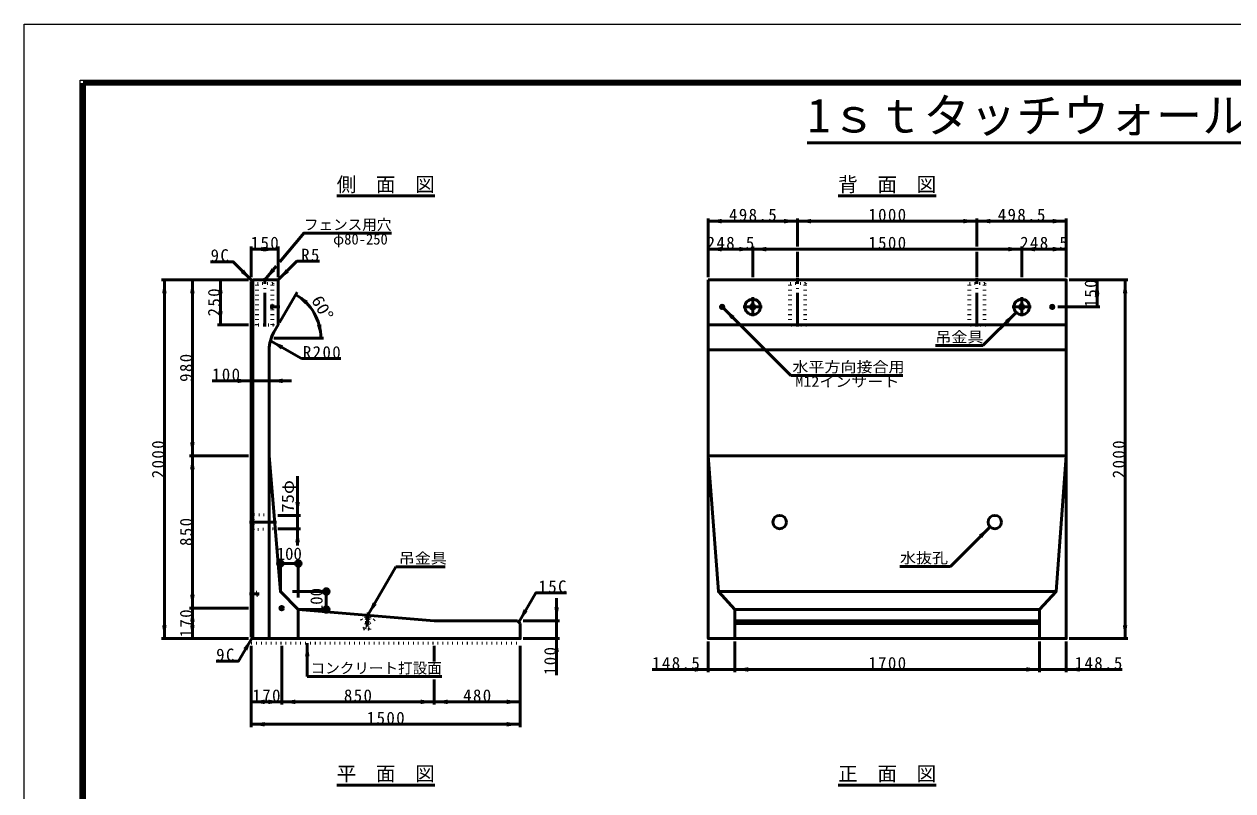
# Model space of a CAD drawing. Units: millimetres, scale not verified. Extents: x -2102 to 2102, y -1485 to 1485.
# Drawn here: x -2102 to 54, y 117 to 1485 of the extents above; entities that cross this region are included whole.
import ezdxf
from ezdxf.enums import TextEntityAlignment as Align

# ---------------------------------------------------------------- set-up
doc = ezdxf.new("R2010")
doc.units = ezdxf.units.MM
doc.header["$LTSCALE"] = 5
doc.linetypes.add('DOTTED', pattern=[1.75, 0.25, -1.5])
doc.linetypes.add('LONG_DASHED_DOTTED', pattern=[15.25, 12, -1.5, 0.25, -1.5])
doc.layers.add('0-0_V-nasSTD', color=7, linetype='Continuous', lineweight=50)
doc.styles.add('ＭＳ ゴシック', font='')
doc.styles.get('ＭＳ ゴシック').set_extended_font_data('MS Gothic')

msp = doc.modelspace()

# ---------------------------------------------------------------- linework, layer by layer
at = {"layer": '0-0_V-nasSTD', "lineweight": 100}
msp.add_line((-1997.5, 1380), (-1997.5, -1380), dxfattribs=at)
at = {"layer": '0-0_V-nasSTD'}
for p, q in [((-705.024, 1273.465), (705.024, 1273.465)), ((-1544.779, 1178.466), (-1369.779, 1178.466)), ((-649.819, 1178.466), (-474.819, 1178.466)), ((-881.839, 1138.466), (-881.839, 1033.466)), ((-881.839, 1133.466), (-722.319, 1133.466)), ((-722.319, 1138.466), (-722.319, 1088.466)), ((-722.319, 1133.466), (-402.319, 1133.466)), ((-402.319, 1138.466), (-402.319, 1088.466)), ((-402.319, 1133.466), (-242.799, 1133.466)), ((-242.799, 1138.466), (-242.799, 1033.466)), ((-1646.065, 1060.898), (-1602.572, 1112.731)), ((-1603.163, 1112.027), (-1447.163, 1112.027)), ((-1697.279, 1088.466), (-1697.279, 1033.466)), ((-1649.279, 1083.466), (-1697.279, 1083.466)), ((-1649.279, 1088.466), (-1649.279, 1033.466)), ((-881.839, 1083.466), (-802.319, 1083.466)), ((-802.319, 1088.466), (-802.319, 1033.466)), ((-802.319, 1083.466), (-322.319, 1083.466)), ((-322.319, 1088.466), (-322.319, 1033.466)), ((-322.319, 1083.466), (-242.799, 1083.466)), ((-722.319, 1078.466), (-722.319, 1033.466)), ((-402.319, 1078.466), (-402.319, 1033.466)), ((-1673.279, 1028.466), (-1652.493, 1053.238)), ((-1702.279, 1028.466), (-1857.279, 1028.466)), ((-1852.279, 1028.466), (-1852.279, 388.466)), ((-1802.279, 1028.466), (-1802.279, 714.866)), ((-1752.279, 1028.466), (-1752.279, 948.466)), ((-1694.399, 1028.466), (-1697.279, 1025.586)), ((-1697.279, 1025.586), (-1697.279, 391.346)), ((-1694.399, 1028.466), (-1694.399, 388.466)), ((-1650.879, 1028.466), (-1694.399, 1028.466)), ((-132.799, 1028.466), (-237.799, 1028.466)), ((-187.799, 1028.466), (-187.799, 980.466)), ((-137.799, 1028.466), (-137.799, 388.466)), ((-1615.605, 1006.792), (-1646.779, 952.796)), ((-854.729, 978.316), (-734.521, 858.108)), ((-332.049, 970.736), (-391.392, 911.393)), ((-182.799, 980.466), (-257.799, 980.466)), ((-1702.279, 948.466), (-1757.279, 948.466)), ((-242.799, 948.466), (-881.839, 948.466)), ((-1663.098, 920.169), (-1607.673, 888.169)), ((-1656.765, 924.519), (-1568.105, 924.519)), ((-391.392, 911.393), (-476.392, 911.393)), ((-1665.279, 903.604), (-1665.279, 388.466)), ((-1607.673, 888.169), (-1537.673, 888.169)), ((-242.799, 903.604), (-881.839, 903.604)), ((-1625.279, 848.466), (-1665.279, 848.466)), ((-734.521, 858.108), (-534.521, 858.108)), ((-1702.279, 714.866), (-1807.279, 714.866)), ((-1802.279, 714.866), (-1802.279, 442.866)), ((-242.799, 714.551), (-881.839, 714.551)), ((-1614.54, 678.466), (-1614.54, 608.466)), ((-1609.54, 608.466), (-1649.54, 608.466)), ((-1614.54, 608.466), (-1614.54, 584.466)), ((-1609.54, 584.466), (-1649.54, 584.466)), ((-1614.54, 584.466), (-1614.54, 554.466)), ((-449.515, 517.27), (-378.804, 587.981)), ((-1606.314, 522.431), (-1652.314, 522.431)), ((-1645.314, 472.431), (-1645.314, 529.431)), ((-1613.314, 462.031), (-1613.314, 529.431)), ((-1489.016, 430.195), (-1439.016, 516.798)), ((-1439.016, 516.798), (-1351.016, 516.798)), ((-539.515, 517.27), (-449.515, 517.27)), ((-1563.314, 479.431), (-1563.314, 433.431)), ((-1623.714, 472.431), (-1556.314, 472.431)), ((-863.583, 472.431), (-261.055, 472.431)), ((-1702.279, 442.866), (-1807.279, 442.866)), ((-1802.279, 442.866), (-1802.279, 388.466)), ((-1370.879, 420.466), (-1613.314, 440.431)), ((-1613.314, 440.431), (-1613.314, 388.466)), ((-1613.314, 440.431), (-1556.314, 440.431)), ((-834.319, 388.466), (-834.319, 440.431)), ((-834.319, 440.431), (-290.319, 440.431)), ((-290.319, 388.466), (-290.319, 440.431)), ((-1370.879, 420.466), (-1222.079, 420.466)), ((-1222.079, 420.466), (-1217.279, 415.666)), ((-1147.279, 420.466), (-1212.279, 420.466)), ((-834.319, 420.466), (-290.319, 420.466)), ((-834.319, 415.666), (-290.319, 415.666)), ((-1702.279, 388.466), (-1857.279, 388.466)), ((-1697.279, 391.346), (-1694.399, 388.466)), ((-1147.279, 388.466), (-1212.279, 388.466)), ((-1152.279, 388.466), (-1152.279, 323.466)), ((-132.799, 388.466), (-237.799, 388.466)), ((-1697.279, 230.626), (-1697.279, 375.626)), ((-1642.879, 270.626), (-1642.879, 375.626)), ((-1597.279, 320.626), (-1597.279, 380.626)), ((-1370.879, 347.626), (-1370.879, 375.626)), ((-1217.279, 230.626), (-1217.279, 375.626)), ((-881.839, 383.466), (-881.839, 328.466)), ((-834.319, 383.466), (-834.319, 328.466)), ((-290.319, 383.466), (-290.319, 328.466)), ((-242.799, 383.466), (-242.799, 328.466)), ((-881.839, 333.466), (-981.839, 333.466)), ((-834.319, 333.466), (-881.839, 333.466)), ((-242.799, 333.466), (-142.799, 333.466)), ((-1597.279, 320.626), (-1357.279, 320.626)), ((-1370.879, 270.626), (-1370.879, 315.626)), ((-1642.879, 275.626), (-1697.279, 275.626)), ((-1370.879, 275.626), (-1642.879, 275.626)), ((-1217.279, 275.626), (-1370.879, 275.626)), ((-1217.279, 235.626), (-1697.279, 235.626)), ((-1544.779, 126.866), (-1369.779, 126.866)), ((-649.819, 126.866), (-474.819, 126.866))]:
    msp.add_line(p, q, dxfattribs=at)
at = {"layer": '0-0_V-nasSTD', "linetype": 'DOTTED'}
for p, q in [((-1690.079, 1028.466), (-1687.679, 1022.066)), ((-1687.679, 948.466), (-1687.679, 1022.066)), ((-1658.879, 1022.066), (-1687.679, 1022.066)), ((-1686.079, 948.466), (-1686.079, 1022.066)), ((-1660.479, 948.466), (-1660.479, 1022.066)), ((-1658.879, 1022.066), (-1656.479, 1028.466)), ((-1658.879, 948.466), (-1658.879, 1022.066)), ((-739.119, 1028.466), (-736.719, 1022.066)), ((-736.719, 948.466), (-736.719, 1022.066)), ((-707.919, 1022.066), (-736.719, 1022.066)), ((-735.119, 948.466), (-735.119, 1022.066)), ((-709.519, 948.466), (-709.519, 1022.066)), ((-707.919, 1022.066), (-705.519, 1028.466)), ((-707.919, 948.466), (-707.919, 1022.066)), ((-419.119, 1028.466), (-416.719, 1022.066)), ((-416.719, 948.466), (-416.719, 1022.066)), ((-387.919, 1022.066), (-416.719, 1022.066)), ((-415.119, 948.466), (-415.119, 1022.066)), ((-389.519, 948.466), (-389.519, 1022.066)), ((-387.919, 1022.066), (-385.519, 1028.466)), ((-387.919, 948.466), (-387.919, 1022.066)), ((-1660.479, 977.266), (-1660.479, 983.666)), ((-1660.479, 983.666), (-1649.279, 983.666)), ((-1649.279, 977.266), (-1660.479, 977.266)), ((-1657.279, 948.466), (-1689.279, 948.466)), ((-1689.279, 947.826), (-1689.279, 948.466)), ((-1657.279, 947.826), (-1689.279, 947.826)), ((-1657.279, 947.826), (-1657.279, 948.466)), ((-706.319, 948.466), (-738.319, 948.466)), ((-738.319, 947.826), (-738.319, 948.466)), ((-706.319, 947.826), (-738.319, 947.826)), ((-709.519, 948.466), (-735.119, 948.466)), ((-706.319, 947.826), (-706.319, 948.466)), ((-386.319, 948.466), (-418.319, 948.466)), ((-418.319, 947.826), (-418.319, 948.466)), ((-386.319, 947.826), (-418.319, 947.826)), ((-389.519, 948.466), (-415.119, 948.466)), ((-389.519, 948.466), (-415.119, 948.466)), ((-386.319, 947.826), (-386.319, 948.466)), ((-1656.517, 608.466), (-1694.079, 610.066)), ((-1694.079, 582.866), (-1697.279, 579.986)), ((-1694.079, 582.866), (-1654.54, 584.466)), ((-1697.279, 471.666), (-1686.079, 471.666)), ((-1686.079, 465.266), (-1697.279, 465.266)), ((-1686.079, 465.266), (-1686.079, 471.666)), ((-1493.265, 427.334), (-1493.449, 425.102)), ((-1493.449, 425.102), (-1491.774, 424)), ((-1493.449, 425.102), (-1485.476, 424.445)), ((-1493.265, 427.334), (-1485.292, 426.677)), ((-1491.774, 424), (-1493.087, 408.054)), ((-1491.774, 424), (-1487.309, 423.633)), ((-1487.309, 423.633), (-1488.622, 407.687)), ((-1487.309, 423.633), (-1485.476, 424.445)), ((-1485.292, 426.677), (-1485.476, 424.445)), ((-1496.567, 406.736), (-1496.646, 405.779)), ((-1496.646, 405.779), (-1485.484, 404.86)), ((-1496.567, 406.736), (-1493.087, 408.054)), ((-1496.567, 406.736), (-1485.405, 405.816)), ((-1493.087, 408.054), (-1488.622, 407.687)), ((-1488.622, 407.687), (-1485.405, 405.816)), ((-1485.405, 405.816), (-1485.484, 404.86)), ((-1697.279, 380.626), (-1217.279, 380.626))]:
    msp.add_line(p, q, dxfattribs=at)
at = {"layer": '0-0_V-nasSTD', "linetype": 'LONG_DASHED_DOTTED'}
for p, q in [((-1673.279, 945.266), (-1673.279, 1031.666)), ((-722.319, 945.266), (-722.319, 1031.666)), ((-402.319, 945.266), (-402.319, 1031.666)), ((-802.319, 997.906), (-802.319, 963.986)), ((-322.319, 997.906), (-322.319, 963.986)), ((-1663.679, 980.466), (-1646.079, 980.466)), ((-861.679, 980.466), (-852.079, 980.466)), ((-856.879, 975.666), (-856.879, 985.266)), ((-819.279, 980.466), (-785.359, 980.466)), ((-339.279, 980.466), (-305.359, 980.466)), ((-272.559, 980.466), (-262.959, 980.466)), ((-267.759, 975.666), (-267.759, 985.266)), ((-1652.479, 596.466), (-1700.479, 596.466)), ((-1682.879, 468.466), (-1700.479, 468.466)), ((-1488.606, 435.178), (-1490.658, 410.262))]:
    msp.add_line(p, q, dxfattribs=at)
at = {"layer": '0-0_V-nasSTD', "lineweight": 18}
for points in [[(-2102.5, -1485), (-2102.5, 1485), (2102.5, 1485), (2102.5, -1485)], [(-2002.5, -1385), (-2002.5, 1385), (2002.5, 1385), (2002.5, -1385)]]:
    msp.add_lwpolyline(points, close=True, dxfattribs=at)
at = {"layer": '0-0_V-nasSTD', "lineweight": 100}
msp.add_lwpolyline([(1997.5, -1380), (1997.5, 1380), (-1997.5, 1380)], dxfattribs=at)
at = {"layer": '0-0_V-nasSTD'}
for points in [[(-1695.839, 1027.026), (-1729.78, 1060.967), (-1769.78, 1060.967)], [(-1649.686, 1027.932), (-1615.745, 1061.874), (-1575.745, 1061.874)], [(-1649.279, 1026.866), (-1649.279, 948.466), (-1656.705, 935.604)], [(-1665.279, 848.466), (-1697.279, 848.466), (-1767.279, 848.466)], [(-1665.279, 714.866), (-1645.314, 472.431), (-1613.314, 440.431)], [(-881.839, 714.551), (-863.583, 472.431), (-834.319, 440.431)], [(-242.799, 714.551), (-261.055, 472.431), (-290.319, 440.431)], [(-1219.679, 418.066), (-1189.679, 470.028), (-1134.679, 470.028)], [(-1152.279, 388.466), (-1152.279, 420.466), (-1152.279, 460.466)], [(-1694.399, 388.466), (-1217.279, 388.466), (-1217.279, 415.666)], [(-1695.839, 389.906), (-1719.839, 348.337), (-1759.839, 348.337)], [(-834.319, 333.466), (-290.319, 333.466), (-242.799, 333.466)]]:
    msp.add_lwpolyline(points, dxfattribs=at)
msp.add_lwpolyline([(-881.839, 1028.466), (-881.839, 388.466), (-242.799, 388.466), (-242.799, 1028.466)], close=True, dxfattribs=at)
at = {"layer": '0-0_V-nasSTD', "linetype": 'DOTTED'}
msp.add_lwpolyline([(-1694.079, 582.866), (-1694.079, 610.066), (-1697.279, 612.946)], dxfattribs=at)
at = {"layer": '0-0_V-nasSTD'}
for centre, radius in [((-802.319, 980.466), 13.76), ((-322.319, 980.466), 13.76), ((-856.879, 980.466), 3.04), ((-856.879, 980.466), 1.92), ((-856.879, 980.466), 1.6), ((-802.319, 980.466), 4), ((-322.319, 980.466), 4), ((-267.759, 980.466), 3.04), ((-267.759, 980.466), 1.92), ((-267.759, 980.466), 1.6), ((-754.319, 596.466), 12), ((-370.319, 596.466), 12), ((-1645.314, 522.431), 5), ((-1613.314, 522.431), 5), ((-1563.314, 472.431), 5), ((-1642.879, 442.866), 3.2), ((-1563.314, 440.431), 5)]:
    msp.add_circle(centre, radius, dxfattribs=at)
for centre, radius, start, end in [((-1650.879, 1026.866), 1.6, 0, 90), ((-1663.105, 924.519), 90, 360, 60), ((-1601.279, 903.604), 64, 150, 180)]:
    msp.add_arc(centre, radius, start, end, dxfattribs=at)
at = {"layer": '0-0_V-nasSTD', "linetype": 'DOTTED'}
msp.add_arc((-1489.016, 430.195), 13.76, 175.29215, 355.29215, dxfattribs=at)
at = {"layer": '0-0_V-nasSTD'}
for points in [[(-881.839, 1133.466), (-857.839, 1133.466), (-857.839, 1137.466)], [(-881.839, 1133.466), (-857.839, 1129.466), (-857.839, 1133.466)], [(-746.319, 1133.466), (-746.319, 1137.466), (-722.319, 1133.466)], [(-746.319, 1129.466), (-746.319, 1133.466), (-722.319, 1133.466)], [(-722.319, 1133.466), (-698.319, 1133.466), (-698.319, 1137.466)], [(-722.319, 1133.466), (-698.319, 1129.466), (-698.319, 1133.466)], [(-426.319, 1133.466), (-426.319, 1137.466), (-402.319, 1133.466)], [(-426.319, 1129.466), (-426.319, 1133.466), (-402.319, 1133.466)], [(-402.319, 1133.466), (-378.319, 1133.466), (-378.319, 1137.466)], [(-402.319, 1133.466), (-378.319, 1129.466), (-378.319, 1133.466)], [(-266.799, 1133.466), (-266.799, 1137.466), (-242.799, 1133.466)], [(-266.799, 1129.466), (-266.799, 1133.466), (-242.799, 1133.466)], [(-1697.279, 1083.466), (-1673.279, 1083.466), (-1673.279, 1087.466)], [(-1697.279, 1083.466), (-1673.279, 1079.466), (-1673.279, 1083.466)], [(-1673.279, 1083.466), (-1673.279, 1087.466), (-1649.279, 1083.466)], [(-1673.279, 1079.466), (-1673.279, 1083.466), (-1649.279, 1083.466)], [(-881.839, 1083.466), (-857.839, 1083.466), (-857.839, 1087.466)], [(-881.839, 1083.466), (-857.839, 1079.466), (-857.839, 1083.466)], [(-826.319, 1083.466), (-826.319, 1087.466), (-802.319, 1083.466)], [(-826.319, 1079.466), (-826.319, 1083.466), (-802.319, 1083.466)], [(-802.319, 1083.466), (-778.319, 1083.466), (-778.319, 1087.466)], [(-802.319, 1083.466), (-778.319, 1079.466), (-778.319, 1083.466)], [(-346.319, 1083.466), (-346.319, 1087.466), (-322.319, 1083.466)], [(-346.319, 1079.466), (-346.319, 1083.466), (-322.319, 1083.466)], [(-322.319, 1083.466), (-298.319, 1083.466), (-298.319, 1087.466)], [(-322.319, 1083.466), (-298.319, 1079.466), (-298.319, 1083.466)], [(-266.799, 1083.466), (-266.799, 1087.466), (-242.799, 1083.466)], [(-266.799, 1079.466), (-266.799, 1083.466), (-242.799, 1083.466)], [(-1715.638, 1041.168), (-1712.809, 1043.997), (-1695.839, 1027.026)], [(-1712.809, 1043.997), (-1709.981, 1046.825), (-1695.839, 1027.026)], [(-1673.279, 1028.466), (-1660.916, 1049.422), (-1657.852, 1046.851)], [(-1673.279, 1028.466), (-1657.852, 1046.851), (-1654.788, 1044.28)], [(-1649.686, 1027.932), (-1635.544, 1047.731), (-1632.716, 1044.903)], [(-1649.686, 1027.932), (-1632.716, 1044.903), (-1629.887, 1042.075)], [(-1856.279, 1004.466), (-1852.279, 1004.466), (-1852.279, 1028.466)], [(-1852.279, 1004.466), (-1852.279, 1028.466), (-1848.279, 1004.466)], [(-1806.279, 1004.466), (-1802.279, 1004.466), (-1802.279, 1028.466)], [(-1802.279, 1004.466), (-1802.279, 1028.466), (-1798.279, 1004.466)], [(-1756.279, 1004.466), (-1752.279, 1004.466), (-1752.279, 1028.466)], [(-1752.279, 1004.466), (-1752.279, 1028.466), (-1748.279, 1004.466)], [(-191.799, 1004.466), (-187.799, 1004.466), (-187.799, 1028.466)], [(-187.799, 1004.466), (-187.799, 1028.466), (-183.799, 1004.466)], [(-141.799, 1004.466), (-137.799, 1004.466), (-137.799, 1028.466)], [(-137.799, 1004.466), (-137.799, 1028.466), (-133.799, 1004.466)], [(-1618.105, 1002.462), (-1601.201, 984.961), (-1598.82, 988.176)], [(-1618.105, 1002.462), (-1598.82, 988.176), (-1596.439, 991.39)], [(-191.799, 1004.466), (-187.799, 980.466), (-187.799, 1004.466)], [(-187.799, 980.466), (-187.799, 1004.466), (-183.799, 1004.466)], [(-1756.279, 972.466), (-1752.279, 948.466), (-1752.279, 972.466)], [(-1752.279, 948.466), (-1752.279, 972.466), (-1748.279, 972.466)], [(-854.729, 978.316), (-840.587, 958.517), (-837.759, 961.346)], [(-854.729, 978.316), (-837.759, 961.346), (-834.93, 964.174)], [(-351.848, 956.594), (-349.019, 953.766), (-332.049, 970.736)], [(-349.019, 953.766), (-346.191, 950.937), (-332.049, 970.736)], [(-1579.808, 947.909), (-1575.834, 948.364), (-1573.105, 924.519)], [(-1575.834, 948.364), (-1573.105, 924.519), (-1571.86, 948.819)], [(-1663.098, 920.169), (-1644.314, 904.705), (-1642.314, 908.169)], [(-1663.098, 920.169), (-1642.314, 908.169), (-1640.314, 911.633)], [(-1721.279, 848.466), (-1721.279, 852.466), (-1697.279, 848.466)], [(-1721.279, 844.466), (-1721.279, 848.466), (-1697.279, 848.466)], [(-1665.279, 848.466), (-1641.279, 848.466), (-1641.279, 852.466)], [(-1665.279, 848.466), (-1641.279, 844.466), (-1641.279, 848.466)], [(-1806.279, 738.866), (-1802.279, 714.866), (-1802.279, 738.866)], [(-1802.279, 714.866), (-1802.279, 738.866), (-1798.279, 738.866)], [(-1806.279, 690.866), (-1802.279, 690.866), (-1802.279, 714.866)], [(-1802.279, 690.866), (-1802.279, 714.866), (-1798.279, 690.866)], [(-1618.54, 632.466), (-1614.54, 608.466), (-1614.54, 632.466)], [(-1614.54, 608.466), (-1614.54, 632.466), (-1610.54, 632.466)], [(-1618.54, 560.466), (-1614.54, 560.466), (-1614.54, 584.466)], [(-1614.54, 560.466), (-1614.54, 584.466), (-1610.54, 560.466)], [(-398.603, 573.839), (-395.775, 571.01), (-378.804, 587.981)], [(-395.775, 571.01), (-392.946, 568.182), (-378.804, 587.981)], [(-1806.279, 466.866), (-1802.279, 442.866), (-1802.279, 466.866)], [(-1802.279, 442.866), (-1802.279, 466.866), (-1798.279, 466.866)], [(-1489.016, 430.195), (-1480.48, 452.98), (-1477.016, 450.98)], [(-1806.279, 418.866), (-1802.279, 418.866), (-1802.279, 442.866)], [(-1802.279, 418.866), (-1802.279, 442.866), (-1798.279, 418.866)], [(-1489.016, 430.195), (-1477.016, 450.98), (-1473.552, 448.98)], [(-1219.679, 418.066), (-1211.143, 440.851), (-1207.679, 438.851)], [(-1219.679, 418.066), (-1207.679, 438.851), (-1204.215, 436.851)], [(-1156.279, 444.466), (-1152.279, 420.466), (-1152.279, 444.466)], [(-1152.279, 420.466), (-1152.279, 444.466), (-1148.279, 444.466)], [(-1856.279, 412.466), (-1852.279, 388.466), (-1852.279, 412.466)], [(-1852.279, 388.466), (-1852.279, 412.466), (-1848.279, 412.466)], [(-1806.279, 412.466), (-1802.279, 388.466), (-1802.279, 412.466)], [(-1802.279, 388.466), (-1802.279, 412.466), (-1798.279, 412.466)], [(-141.799, 412.466), (-137.799, 388.466), (-137.799, 412.466)], [(-137.799, 388.466), (-137.799, 412.466), (-133.799, 412.466)], [(-1711.303, 371.121), (-1707.839, 369.121), (-1695.839, 389.906)], [(-1707.839, 369.121), (-1704.375, 367.121), (-1695.839, 389.906)], [(-1156.279, 364.466), (-1152.279, 364.466), (-1152.279, 388.466)], [(-1152.279, 364.466), (-1152.279, 388.466), (-1148.279, 364.466)], [(-1601.279, 356.626), (-1597.279, 356.626), (-1597.279, 380.626)], [(-1597.279, 356.626), (-1597.279, 380.626), (-1593.279, 356.626)], [(-905.839, 333.466), (-905.839, 337.466), (-881.839, 333.466)], [(-905.839, 329.466), (-905.839, 333.466), (-881.839, 333.466)], [(-834.319, 333.466), (-810.319, 333.466), (-810.319, 337.466)], [(-834.319, 333.466), (-810.319, 329.466), (-810.319, 333.466)], [(-314.319, 333.466), (-314.319, 337.466), (-290.319, 333.466)], [(-314.319, 329.466), (-314.319, 333.466), (-290.319, 333.466)], [(-242.799, 333.466), (-218.799, 333.466), (-218.799, 337.466)], [(-242.799, 333.466), (-218.799, 329.466), (-218.799, 333.466)], [(-1697.279, 275.626), (-1673.279, 275.626), (-1673.279, 279.626)], [(-1697.279, 275.626), (-1673.279, 271.626), (-1673.279, 275.626)], [(-1666.879, 275.626), (-1666.879, 279.626), (-1642.879, 275.626)], [(-1666.879, 271.626), (-1666.879, 275.626), (-1642.879, 275.626)], [(-1642.879, 275.626), (-1618.879, 275.626), (-1618.879, 279.626)], [(-1642.879, 275.626), (-1618.879, 271.626), (-1618.879, 275.626)], [(-1394.879, 275.626), (-1394.879, 279.626), (-1370.879, 275.626)], [(-1394.879, 271.626), (-1394.879, 275.626), (-1370.879, 275.626)], [(-1370.879, 275.626), (-1346.879, 275.626), (-1346.879, 279.626)], [(-1370.879, 275.626), (-1346.879, 271.626), (-1346.879, 275.626)], [(-1241.279, 275.626), (-1241.279, 279.626), (-1217.279, 275.626)], [(-1241.279, 271.626), (-1241.279, 275.626), (-1217.279, 275.626)], [(-1697.279, 235.626), (-1673.279, 235.626), (-1673.279, 239.626)], [(-1241.279, 235.626), (-1241.279, 239.626), (-1217.279, 235.626)], [(-1697.279, 235.626), (-1673.279, 231.626), (-1673.279, 235.626)], [(-1241.279, 231.626), (-1241.279, 235.626), (-1217.279, 235.626)]]:
    msp.add_solid(points, dxfattribs=at)

# ---------------------------------------------------------------- texts
at = {"layer": '0-0_V-nasSTD', "style": 'ＭＳ ゴシック'}
for s, height, p in [('1ｓｔタッチウォール(Ｆ型)  Ｈ=2000', 60.81, (-705.024, 1273.465)), ('側\u3000面\u3000図', 25.66, (-1544.779, 1178.466)), ('背\u3000面\u3000図', 25.66, (-649.819, 1178.466)), ('フェンス用穴', 19.06, (-1603.163, 1112.027)), ('φ80-250', 19.06, (-1551.163, 1086.027)), ('100', 21.99, (-1651.814, 522.431)), ('コンクリート打設面', 19.06, (-1591.251, 320.626)), ('平\u3000面\u3000図', 25.66, (-1544.779, 126.866)), ('正\u3000面\u3000図', 25.66, (-649.819, 126.866))]:
    msp.add_text(s, height=height, dxfattribs=at).set_placement(p, align=Align.BOTTOM_LEFT)
at = {"layer": '0-0_V-nasSTD', "style": 'ＭＳ ゴシック', "width": 1.1}
for s, rotation, p in [('60°', 300, (-1596.662, 989.438)), ('75φ', 90, (-1614.54, 613.466))]:
    msp.add_text(s, height=21.99, rotation=rotation, dxfattribs=at).set_placement(p, align=Align.BOTTOM_LEFT)
for s, p in [('吊金具', (-476.392, 911.393)), ('水平方向接合用', (-731.521, 858.108)), ('M12インサート', (-726.271, 832.108)), ('吊金具', (-1434.016, 516.798)), ('水抜孔', (-539.515, 517.27))]:
    msp.add_text(s, height=19.06, dxfattribs=at).set_placement(p, align=Align.BOTTOM_LEFT)
at = {"layer": '0-0_V-nasSTD', "style": 'ＭＳ ゴシック'}
msp.add_text('100', height=21.99, rotation=90, dxfattribs=at).set_placement((-1563.314, 433.931), align=Align.BOTTOM_LEFT)
at = {"layer": '0-0_V-nasSTD', "char_height": 21.99, "attachment_point": 7, "style": 'ＭＳ ゴシック'}
for s, insert in [('\\T1.17;498.5', (-844.579, 1133.466)), ('\\T1.17;1000', (-596.069, 1133.466)), ('\\T1.17;498.5', (-365.059, 1133.466)), ('\\T1.17;150', (-1698.279, 1083.466)), ('\\T1.17;248.5', (-884.579, 1083.466)), ('\\T1.17;1500', (-596.069, 1083.466)), ('\\T1.17;248.5', (-325.059, 1083.466)), ('\\T1.17;9C', (-1769.78, 1060.967)), ('\\T1.17;R5', (-1608.245, 1061.874)), ('\\T1.17;R200', (-1605.173, 888.169)), ('\\T1.17;100', (-1767.279, 848.466)), ('\\T1.17;15C', (-1184.679, 470.028)), ('\\T1.17;9C', (-1759.839, 348.337)), ('\\T1.17;148.5', (-981.839, 333.466)), ('\\T1.17;1700', (-596.069, 333.466)), ('\\T1.17;148.5', (-227.799, 333.466)), ('\\T1.17;170', (-1695.079, 275.626)), ('\\T1.17;850', (-1531.879, 275.626)), ('\\T1.17;480', (-1319.079, 275.626)), ('\\T1.17;1500', (-1491.029, 235.626))]:
    msp.add_mtext(s, dxfattribs=dict(at, insert=insert))
at = {"layer": '0-0_V-nasSTD', "char_height": 21.99, "attachment_point": 7, "rotation": 90, "style": 'ＭＳ ゴシック'}
for s, insert in [('\\T1.17;150', (-187.799, 979.466)), ('\\T1.17;250', (-1752.279, 963.466)), ('\\T1.17;980', (-1802.279, 846.666)), ('\\T1.17;2000', (-1852.279, 674.716)), ('\\T1.17;2000', (-137.799, 674.716)), ('\\T1.17;850', (-1802.279, 553.866)), ('\\T1.17;170', (-1802.279, 390.666)), ('\\T1.17;100', (-1152.279, 323.466))]:
    msp.add_mtext(s, dxfattribs=dict(at, insert=insert))

doc.saveas('drawing.dxf')
